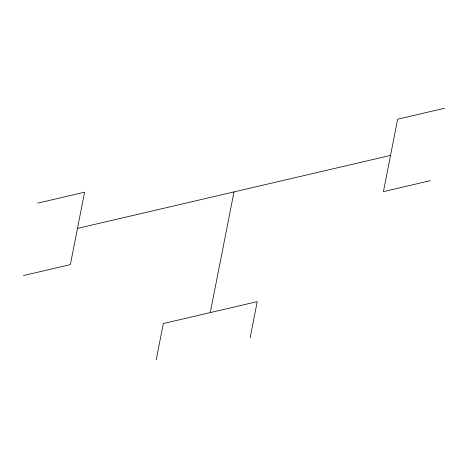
<?xml version="1.0" encoding="UTF-8"?>
<svg xmlns="http://www.w3.org/2000/svg" width="468" height="468" viewBox="0 0 468 468"><rect width="100%" height="100%" fill="white"/><g stroke="black" fill="none" stroke-linecap="round" stroke-linejoin="round"><path stroke-width="0.7" d="M156.207 359.746L163.32 323.54L257.236 301.644L250.123 337.849M210.278 312.589L234 191.909M37.633 203.153L84.591 192.202L70.358 264.613L23.4 275.558M444.6 108.254L397.642 119.205L383.409 191.617L430.367 180.666M77.472 228.407L390.528 155.411"/></g></svg>
